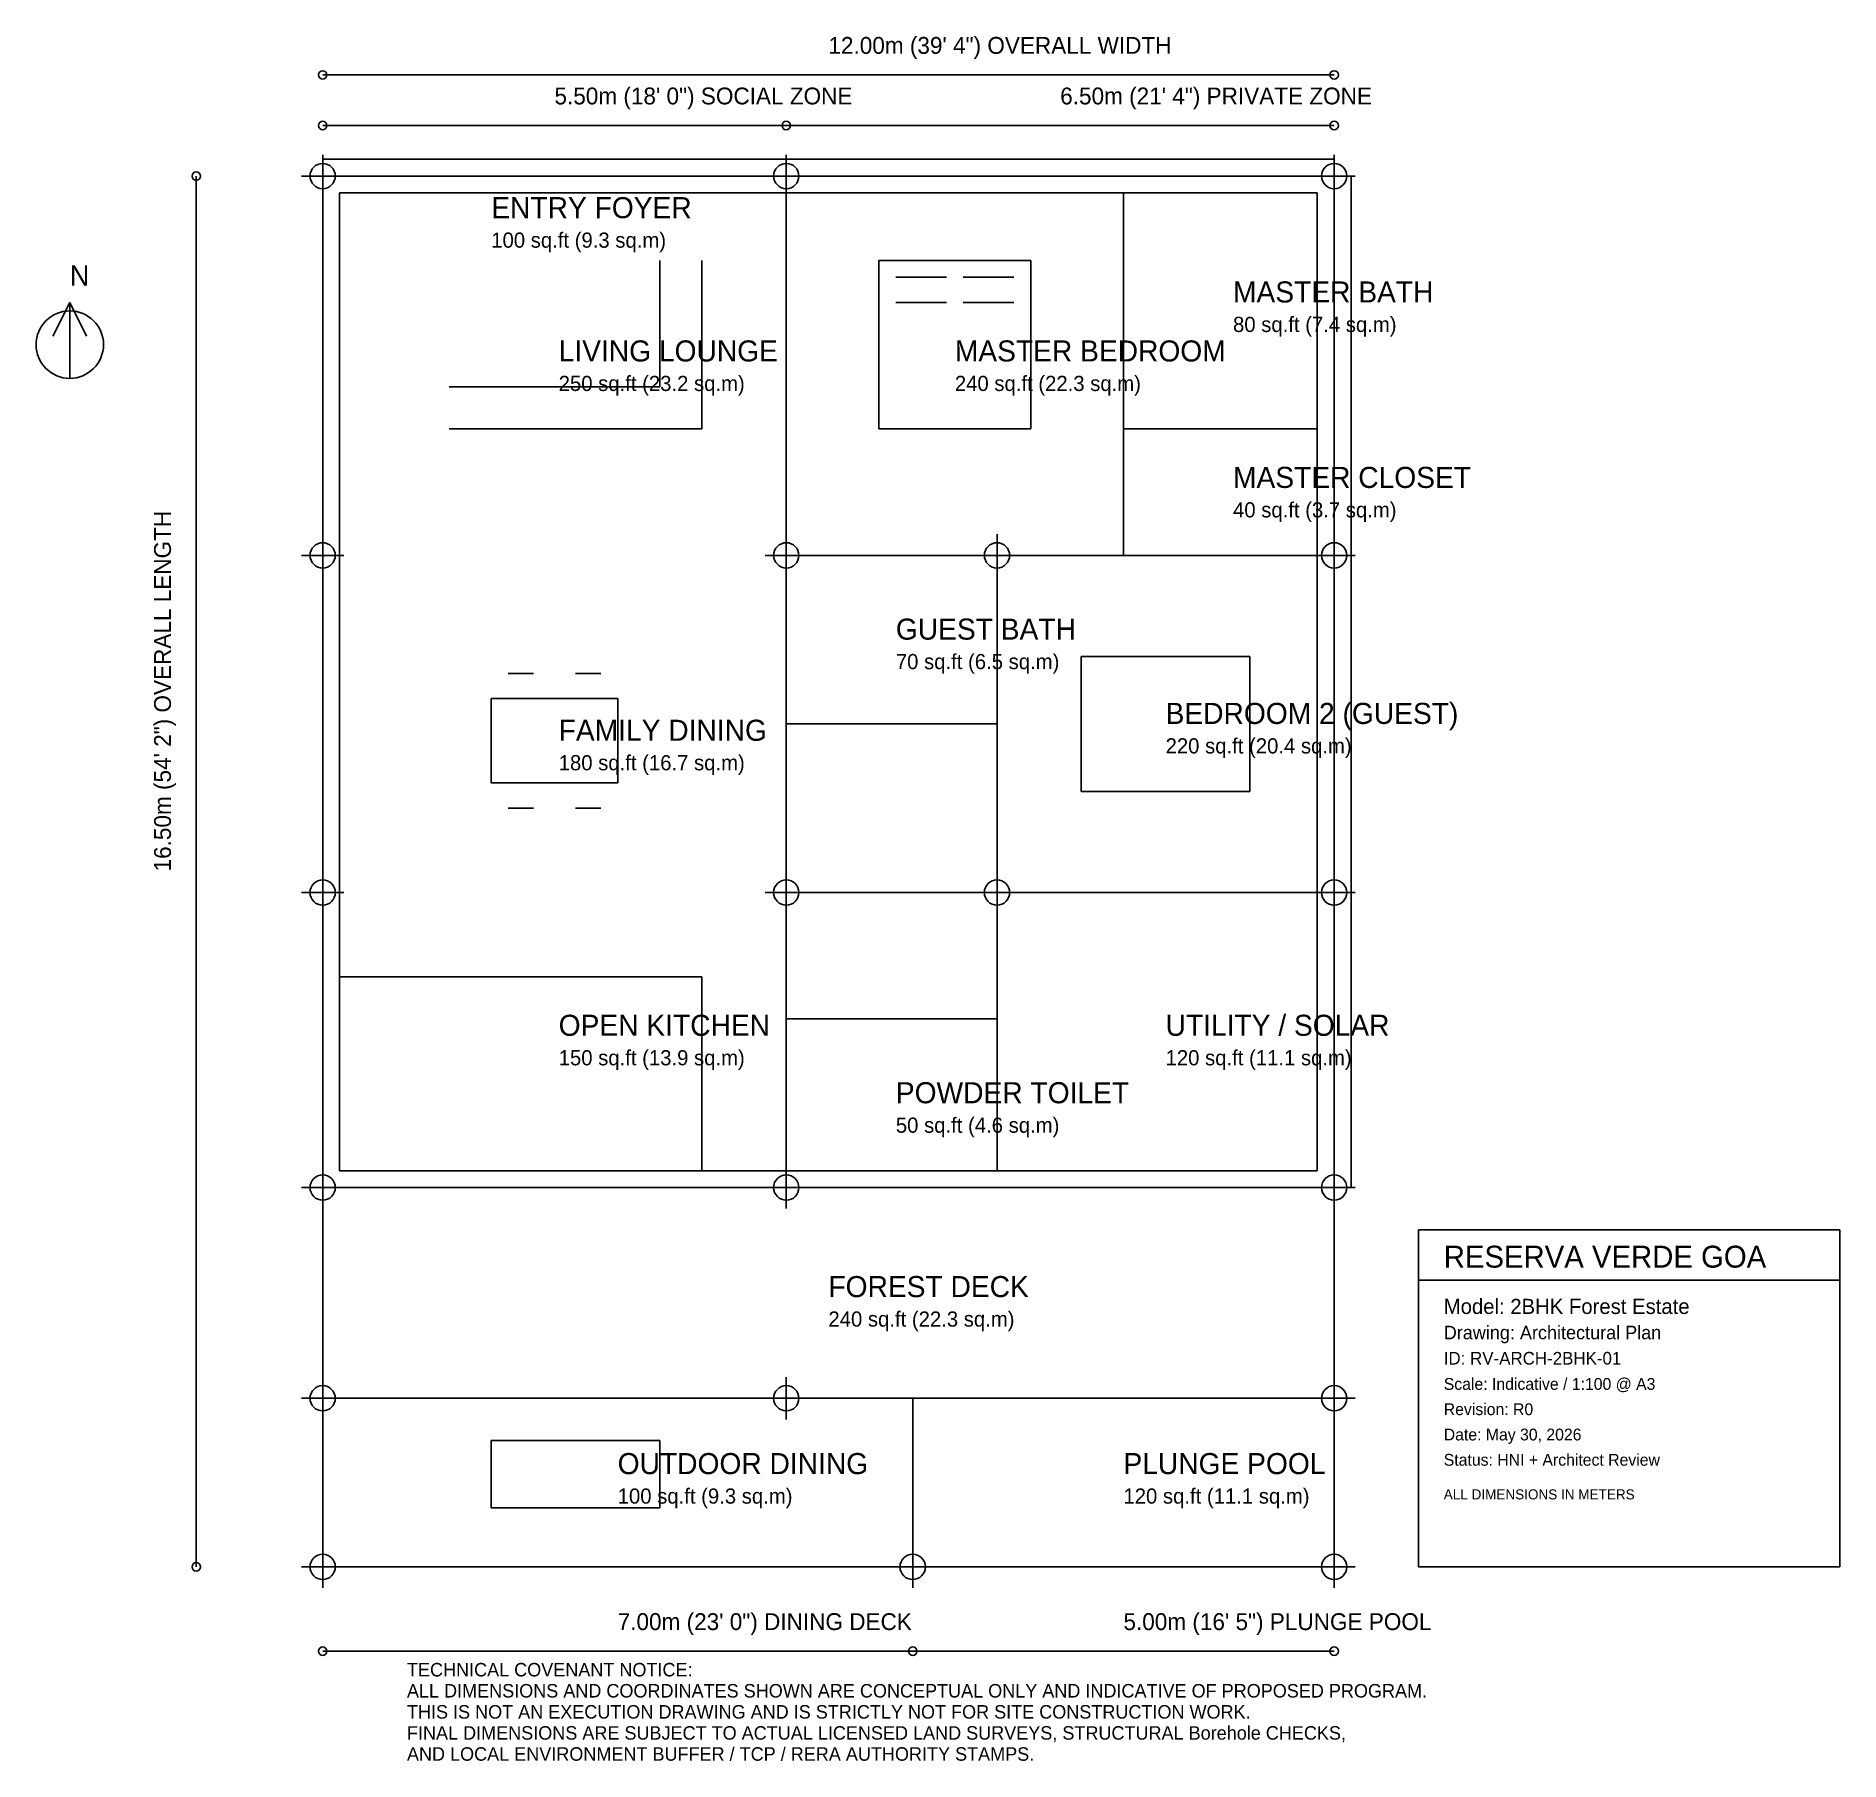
# Model space of a CAD drawing. Extents: x -3.4 to 18, y -6.8 to 13.7.
import ezdxf

# ---------------------------------------------------------------- set-up
doc = ezdxf.new("R2010")
doc.units = 0
for name, color, linetype in [('A-DECK', 8, 'CONTINUOUS'), ('A-DIMS', 5, 'CONTINUOUS'), ('A-DISCLAIMER', 8, 'CONTINUOUS'), ('A-DOOR', 9, 'CONTINUOUS'), ('A-FURN', 9, 'CONTINUOUS'), ('A-KITCHEN', 8, 'CONTINUOUS'), ('A-LANDSCAPE', 9, 'CONTINUOUS'), ('A-NORTH', 7, 'CONTINUOUS'), ('A-STILT', 1, 'CONTINUOUS'), ('A-TEXT', 7, 'CONTINUOUS'), ('A-WALL-EXT', 7, 'CONTINUOUS'), ('A-WALL-INT', 8, 'CONTINUOUS'), ('A-WET', 4, 'CONTINUOUS'), ('A-WINDOW', 4, 'CONTINUOUS')]:
    doc.layers.add(name, color=color, linetype=linetype)

msp = doc.modelspace()

# ---------------------------------------------------------------- linework, layer by layer
at = {"layer": 'A-DECK'}
for p, q in [((0, 0), (0, -2.5)), ((12, -2.5), (12, 0)), ((0, -2.5), (12, -2.5)), ((0, -2.5), (0, -4.5)), ((7, -4.5), (7, -2.5)), ((0, -4.5), (7, -4.5))]:
    msp.add_line(p, q, dxfattribs=at)
at = {"layer": 'A-DIMS'}
for p, q in [((0, 13.2), (12, 13.2)), ((0, 12.6), (5.5, 12.6)), ((5.5, 12.6), (12, 12.6)), ((-1.5, -4.5), (-1.5, 12)), ((0, -5.5), (7, -5.5)), ((7, -5.5), (12, -5.5))]:
    msp.add_line(p, q, dxfattribs=at)
for centre in [(0, 13.2), (12, 13.2), (0, 12.6), (5.5, 12.6), (5.5, 12.6), (12, 12.6), (-1.5, 12), (-1.5, -4.5), (0, -5.5), (7, -5.5), (7, -5.5), (12, -5.5)]:
    msp.add_circle(centre, 0.05, dxfattribs=at)
at = {"layer": 'A-DOOR'}
for p, q in [((0, 10), (0, 11.5)), ((9.5, 9.8), (9.5, 10.6)), ((5.5, 7.8), (5.5, 8.6)), ((8, 6.5), (8, 7.3)), ((5.8, 5.5), (6.6, 5.5)), ((8, 2.2), (8, 3)), ((5.8, 2), (6.6, 2)), ((2, 0), (5, 0))]:
    msp.add_line(p, q, dxfattribs=at)
at = {"layer": 'A-FURN'}
for p, q in [((4, 9.5), (4, 11)), ((4.5, 9), (4.5, 11)), ((8.4, 11), (6.6, 11)), ((6.6, 11), (6.6, 9)), ((8.4, 9), (8.4, 11)), ((6.8, 10.8), (7.4, 10.8)), ((7.6, 10.8), (8.2, 10.8)), ((6.8, 10.5), (7.4, 10.5)), ((7.6, 10.5), (8.2, 10.5)), ((1.5, 9.5), (4, 9.5)), ((1.5, 9), (4.5, 9)), ((6.6, 9), (8.4, 9)), ((11, 6.3), (9, 6.3)), ((9, 6.3), (9, 4.7)), ((11, 4.7), (11, 6.3)), ((2.2, 6.1), (2.5, 6.1)), ((3, 6.1), (3.3, 6.1)), ((3.5, 5.8), (2, 5.8)), ((2, 5.8), (2, 4.8)), ((3.5, 4.8), (3.5, 5.8)), ((2, 4.8), (3.5, 4.8)), ((2.2, 4.5), (2.5, 4.5)), ((3, 4.5), (3.3, 4.5)), ((9, 4.7), (11, 4.7)), ((4, -3), (2, -3)), ((2, -3), (2, -3.8)), ((4, -3.8), (4, -3)), ((2, -3.8), (4, -3.8))]:
    msp.add_line(p, q, dxfattribs=at)
at = {"layer": 'A-KITCHEN'}
for p, q in [((0.2, 2.5), (4.5, 2.5)), ((4.5, 2.5), (4.5, 0.2))]:
    msp.add_line(p, q, dxfattribs=at)
at = {"layer": 'A-LANDSCAPE'}
for p, q in [((0, 12.2), (12, 12.2)), ((12.2, 0), (12.2, 12))]:
    msp.add_line(p, q, dxfattribs=at)
at = {"layer": 'A-NORTH'}
for p, q in [((-3, 10.5), (-3.2, 10.1)), ((-3, 9.6), (-3, 10.5)), ((-3, 10.5), (-2.8, 10.1))]:
    msp.add_line(p, q, dxfattribs=at)
msp.add_circle((-3, 10), 0.4, dxfattribs=at)
at = {"layer": 'A-STILT'}
for p, q in [((0, 11.75), (0, 12.25)), ((5.5, 11.75), (5.5, 12.25)), ((12, 11.75), (12, 12.25)), ((-0.25, 12), (0.25, 12)), ((5.25, 12), (5.75, 12)), ((11.75, 12), (12.25, 12)), ((0, 7.25), (0, 7.75)), ((5.5, 7.25), (5.5, 7.75)), ((8, 7.25), (8, 7.75)), ((12, 7.25), (12, 7.75)), ((-0.25, 7.5), (0.25, 7.5)), ((5.25, 7.5), (5.75, 7.5)), ((7.75, 7.5), (8.25, 7.5)), ((11.75, 7.5), (12.25, 7.5)), ((0, 3.25), (0, 3.75)), ((5.5, 3.25), (5.5, 3.75)), ((8, 3.25), (8, 3.75)), ((12, 3.25), (12, 3.75)), ((-0.25, 3.5), (0.25, 3.5)), ((5.25, 3.5), (5.75, 3.5)), ((7.75, 3.5), (8.25, 3.5)), ((11.75, 3.5), (12.25, 3.5)), ((0, -0.25), (0, 0.25)), ((5.5, -0.25), (5.5, 0.25)), ((12, -0.25), (12, 0.25)), ((-0.25, 0), (0.25, 0)), ((5.25, 0), (5.75, 0)), ((11.75, 0), (12.25, 0)), ((0, -2.75), (0, -2.25)), ((5.5, -2.75), (5.5, -2.25)), ((12, -2.75), (12, -2.25)), ((-0.25, -2.5), (0.25, -2.5)), ((5.25, -2.5), (5.75, -2.5)), ((11.75, -2.5), (12.25, -2.5)), ((0, -4.75), (0, -4.25)), ((7, -4.75), (7, -4.25)), ((12, -4.75), (12, -4.25)), ((-0.25, -4.5), (0.25, -4.5)), ((6.75, -4.5), (7.25, -4.5)), ((11.75, -4.5), (12.25, -4.5))]:
    msp.add_line(p, q, dxfattribs=at)
for centre in [(0, 12), (5.5, 12), (12, 12), (0, 7.5), (5.5, 7.5), (8, 7.5), (12, 7.5), (0, 3.5), (5.5, 3.5), (8, 3.5), (12, 3.5), (0, 0), (5.5, 0), (12, 0), (0, -2.5), (5.5, -2.5), (12, -2.5), (0, -4.5), (7, -4.5), (12, -4.5)]:
    msp.add_circle(centre, 0.15, dxfattribs=at)
at = {"layer": 'A-TEXT'}
for p, q in [((18, -0.5), (13, -0.5)), ((13, -0.5), (13, -4.5)), ((18, -4.5), (18, -0.5)), ((13, -1.1), (18, -1.1)), ((13, -4.5), (18, -4.5))]:
    msp.add_line(p, q, dxfattribs=at)
at = {"layer": 'A-WALL-EXT'}
for p, q in [((0, 12), (12, 12)), ((0, 0), (0, 12)), ((12, 12), (12, 0)), ((0.2, 11.8), (11.8, 11.8)), ((0.2, 0.2), (0.2, 11.8)), ((11.8, 11.8), (11.8, 0.2)), ((12, 0), (0, 0)), ((11.8, 0.2), (0.2, 0.2))]:
    msp.add_line(p, q, dxfattribs=at)
at = {"layer": 'A-WALL-INT'}
for p, q in [((5.5, 0.2), (5.5, 11.8)), ((9.5, 7.5), (9.5, 11.8)), ((9.5, 9), (11.8, 9)), ((5.5, 7.5), (11.8, 7.5)), ((8, 3.5), (8, 7.5)), ((5.5, 5.5), (8, 5.5)), ((5.5, 3.5), (11.8, 3.5)), ((8, 0.2), (8, 3.5)), ((5.5, 2), (8, 2))]:
    msp.add_line(p, q, dxfattribs=at)
at = {"layer": 'A-WET'}
for p, q in [((7, -2.5), (7, -4.5)), ((12, -4.5), (12, -2.5)), ((7, -4.5), (12, -4.5))]:
    msp.add_line(p, q, dxfattribs=at)
at = {"layer": 'A-WINDOW'}
for p, q in [((1.5, 12), (4, 12)), ((6.5, 12), (8.5, 12)), ((10.5, 12), (11.5, 12)), ((12, 4.5), (12, 6.5)), ((0, 4), (0, 6)), ((1.5, 0), (3.5, 0))]:
    msp.add_line(p, q, dxfattribs=at)

# ---------------------------------------------------------------- texts
at = {"layer": 'A-DIMS'}
for s, p in [('12.00m (39\' 4") OVERALL WIDTH', (6, 13.45)), ('5.50m (18\' 0") SOCIAL ZONE', (2.75, 12.85)), ('6.50m (21\' 4") PRIVATE ZONE', (8.75, 12.85)), ('7.00m (23\' 0") DINING DECK', (3.5, -5.25)), ('5.00m (16\' 5") PLUNGE POOL', (9.5, -5.25))]:
    msp.add_text(s, height=0.2, dxfattribs=at).set_placement(p)
msp.add_text('16.50m (54\' 2") OVERALL LENGTH', height=0.2, rotation=90, dxfattribs=at).set_placement((-1.8, 3.75))
at = {"layer": 'A-DISCLAIMER'}
for s, p in [('TECHNICAL COVENANT NOTICE:', (1, -5.8)), ('ALL DIMENSIONS AND COORDINATES SHOWN ARE CONCEPTUAL ONLY AND INDICATIVE OF PROPOSED PROGRAM.', (1, -6.05)), ('THIS IS NOT AN EXECUTION DRAWING AND IS STRICTLY NOT FOR SITE CONSTRUCTION WORK.', (1, -6.3)), ('FINAL DIMENSIONS ARE SUBJECT TO ACTUAL LICENSED LAND SURVEYS, STRUCTURAL Borehole CHECKS,', (1, -6.55)), ('AND LOCAL ENVIRONMENT BUFFER / TCP / RERA AUTHORITY STAMPS.', (1, -6.8))]:
    msp.add_text(s, height=0.16, dxfattribs=at).set_placement(p)
at = {"layer": 'A-NORTH'}
msp.add_text('N', height=0.24, dxfattribs=at).set_placement((-3, 10.7))
at = {"layer": 'A-TEXT'}
for s, height, p in [('ENTRY FOYER', 0.25, (2, 11.5)), ('100 sq.ft (9.3 sq.m)', 0.18, (2, 11.15)), ('MASTER BATH', 0.25, (10.8, 10.5)), ('80 sq.ft (7.4 sq.m)', 0.18, (10.8, 10.15)), ('LIVING LOUNGE', 0.25, (2.8, 9.8)), ('MASTER BEDROOM', 0.25, (7.5, 9.8)), ('250 sq.ft (23.2 sq.m)', 0.18, (2.8, 9.45)), ('240 sq.ft (22.3 sq.m)', 0.18, (7.5, 9.45)), ('MASTER CLOSET', 0.25, (10.8, 8.3)), ('40 sq.ft (3.7 sq.m)', 0.18, (10.8, 7.95)), ('GUEST BATH', 0.25, (6.8, 6.5)), ('70 sq.ft (6.5 sq.m)', 0.18, (6.8, 6.15)), ('BEDROOM 2 (GUEST)', 0.25, (10, 5.5)), ('FAMILY DINING', 0.25, (2.8, 5.3)), ('180 sq.ft (16.7 sq.m)', 0.18, (2.8, 4.95)), ('220 sq.ft (20.4 sq.m)', 0.18, (10, 5.15)), ('OPEN KITCHEN', 0.25, (2.8, 1.8)), ('UTILITY / SOLAR', 0.25, (10, 1.8)), ('150 sq.ft (13.9 sq.m)', 0.18, (2.8, 1.45)), ('120 sq.ft (11.1 sq.m)', 0.18, (10, 1.45)), ('POWDER TOILET', 0.25, (6.8, 1)), ('50 sq.ft (4.6 sq.m)', 0.18, (6.8, 0.65)), ('RESERVA VERDE GOA', 0.26, (13.3, -0.95)), ('FOREST DECK', 0.25, (6, -1.3)), ('240 sq.ft (22.3 sq.m)', 0.18, (6, -1.65)), ('Model: 2BHK Forest Estate', 0.18, (13.3, -1.5)), ('Drawing: Architectural Plan', 0.16, (13.3, -1.8)), ('ID: RV-ARCH-2BHK-01', 0.15, (13.3, -2.1)), ('Scale: Indicative / 1:100 @ A3', 0.14, (13.3, -2.4)), ('Revision: R0', 0.14, (13.3, -2.7)), ('Date: May 30, 2026', 0.14, (13.3, -3)), ('OUTDOOR DINING', 0.25, (3.5, -3.4)), ('PLUNGE POOL', 0.25, (9.5, -3.4)), ('Status: HNI + Architect Review', 0.14, (13.3, -3.3)), ('100 sq.ft (9.3 sq.m)', 0.18, (3.5, -3.75)), ('120 sq.ft (11.1 sq.m)', 0.18, (9.5, -3.75)), ('ALL DIMENSIONS IN METERS', 0.12, (13.3, -3.7))]:
    msp.add_text(s, height=height, dxfattribs=at).set_placement(p)

doc.saveas('drawing.dxf')
